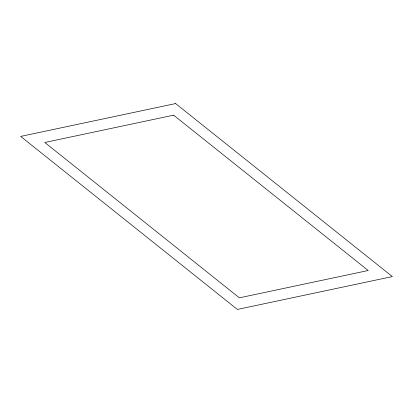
<?xml version="1.0" encoding="UTF-8"?>
<svg xmlns="http://www.w3.org/2000/svg" width="413" height="413" viewBox="0 0 413 413"><rect width="100%" height="100%" fill="white"/><g stroke="black" fill="none" stroke-linecap="round" stroke-linejoin="round"><path stroke-width="0.62" d="M175.608 103.565L20.65 136.414L237.392 309.435L392.35 276.586L175.608 103.565M173.625 115.175L44.785 142.485L239.375 297.825L368.215 270.515L173.625 115.175"/></g></svg>
